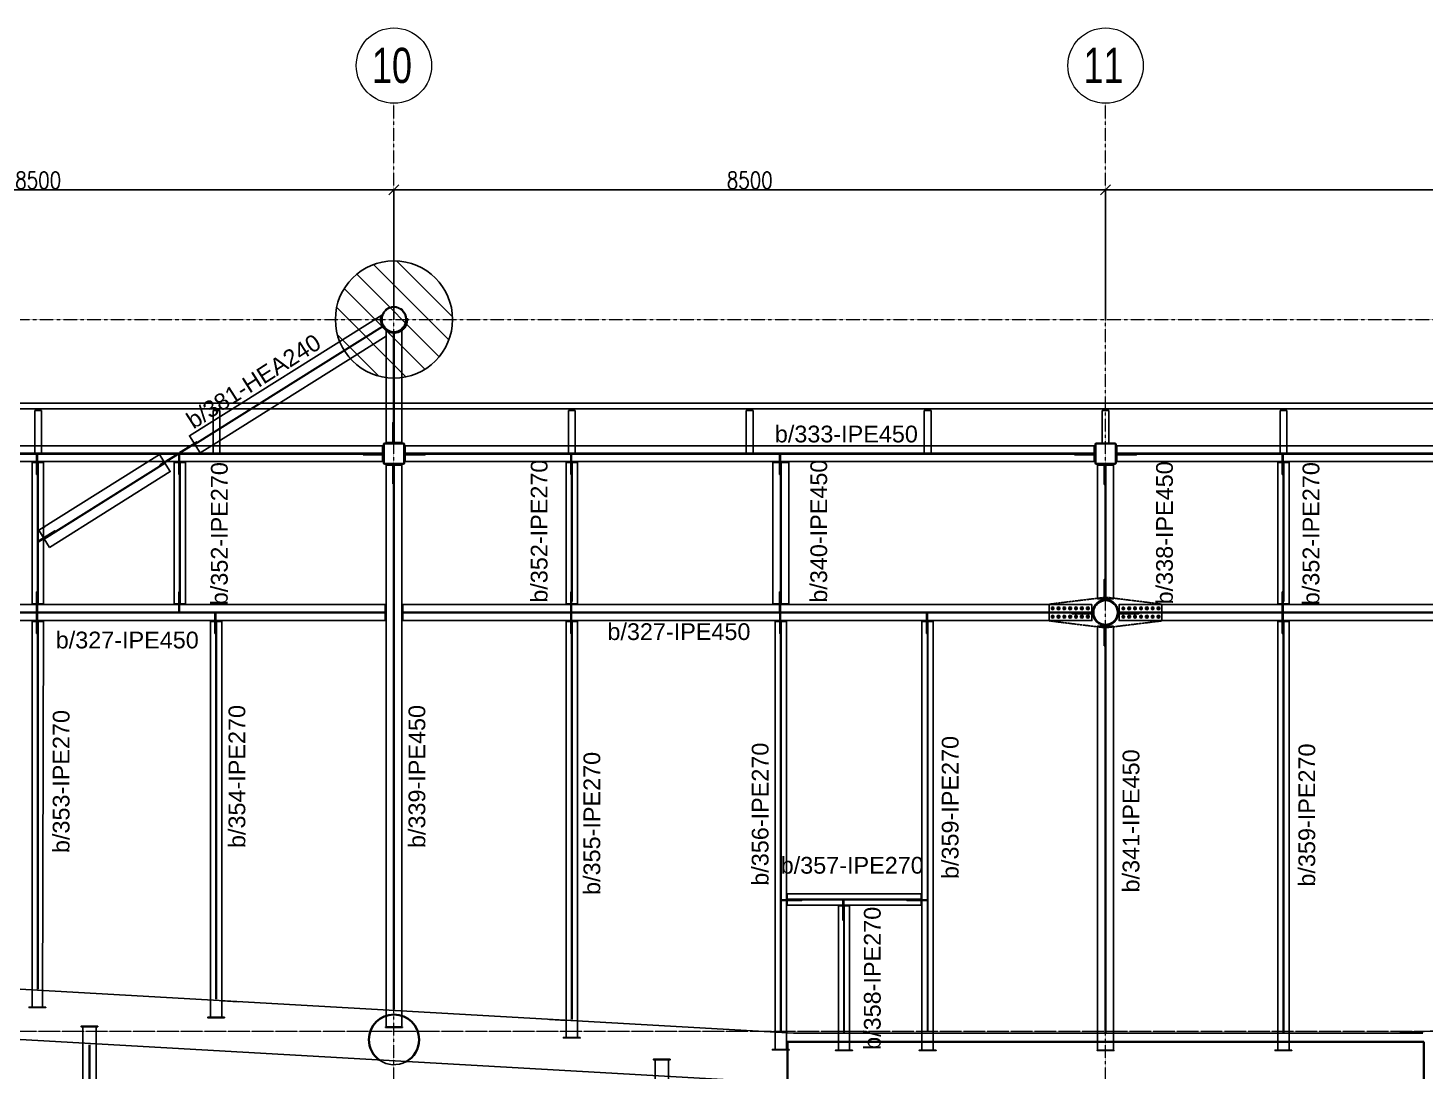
# Model space of a CAD drawing. Header units: millimetres. Extents: x -1715 to 93033, y -21962 to 25119.
# Drawn here: x 33464 to 50153, y 12663 to 25119 of the extents above; entities that cross this region are included whole.
import ezdxf
from ezdxf.enums import TextEntityAlignment as Align

# ---------------------------------------------------------------- set-up
doc = ezdxf.new("R2010")
doc.units = ezdxf.units.MM
doc.header["$LTSCALE"] = 0.4
doc.linetypes.add('DXK_LINE_DOT2', pattern=[3.9198, 1.9599, -1.9599])
doc.linetypes.add('Grid Line', pattern=[3.33375, 1.905, -0.47625, 0.47625, -0.47625])
for name, color, linetype, lineweight in [('0-1', 250, 'Continuous', 5), ('E_COLUMNAS', 1, 'Continuous', 18), ('E_COLUMNAS-1', 1, 'Continuous', 25), ('E_COLUMNAS-3', 1, 'Continuous', 35), ('E_EJES', 8, 'Continuous', 9), ('E_EJES-1', 8, 'Grid Line', 9), ('E_MUROS', 2, 'Continuous', 18), ('E_MUROS-1', 2, 'Continuous', 35), ('E_TEXTO', 3, 'Continuous', 9), ('E_VIGAS-1', 31, 'Continuous', 25), ('E_VIGAS-2', 252, 'Continuous', 25), ('S-COLS-HDLN-1', 52, 'Continuous', 35)]:
    doc.layers.add(name, color=color, linetype=linetype, lineweight=lineweight)
for name, color, linetype in [('A_ALMA', 255, 'Continuous'), ('COTAS', 8, 'Continuous'), ('P-PLATINA', 6, 'Continuous')]:
    doc.layers.add(name, color=color, linetype=linetype)
doc.styles.add('CNI_COTAS', font='romans.shx', dxfattribs={"width": 0.8})
doc.styles.add('Swis721 LtCn BT_1', font='swisscl.ttf', dxfattribs={"height": 0.42})
doc.styles.add('VERDANA', font='arial.ttf')
doc.dimstyles.new('1.5', dxfattribs={"dimscale": 0, "dimtxt": 200, "dimasz": 120, "dimexe": 4, "dimexo": 4, "dimgap": 15, "dimtad": 1, "dimdec": 0, "dimzin": 4, "dimdsep": 46, "dimtxsty": 'CNI_COTAS', "dimblk": 'OBLIQUE', "dimcen": -0.09, "dimclrd": 256, "dimclrt": 3, "dimadec": 0, "dimazin": 0, "dimtfac": 1, "dimtdec": 0, "dimtmove": 2, "dimatfit": 0, "dimldrblk": 'OBLIQUE', "dimfxl": 0.05, "dimtolj": 1, "dimtzin": 0, "dimarcsym": 0})

# ---------------------------------------------------------------- blocks, each defined once
blk = doc.blocks.new('EST_SFM_VIGA-METALICA-SECCION-C - EST_SFM_VIGA-METALICA-UPN160-1505289-_14_00m_N_E_-NIVEL-4 DOC')
at = {"layer": 'E_VIGAS-1'}
for p, q in [((44.822, 0.018), (-44.831, 0.018)), ((-44.831, -0.047), (44.822, -0.047))]:
    blk.add_line(p, q, dxfattribs=at)
blk = doc.blocks.new('DCTIB_CNI_EST_MOD-1A-FAC_0001_rvt-1-_14_00m_N_E_-NIVEL-4 DOC')
at = {"layer": 'E_VIGAS-1'}
for p, q in [((-52.953, 165.076), (-52.953, 165.077)), ((-52.953, 165.077), (-52.925, 165.077)), ((-52.953, 165.076), (-52.871, 165.076)), ((-52.871, 165.076), (-52.953, 165.076)), ((-52.953, 165.076), (-52.953, 164.564)), ((-52.915, 165.082), (-52.915, 165.096)), ((-52.915, 165.077), (-52.915, 165.082)), ((-52.91, 165.096), (-52.91, 165.082)), ((-52.91, 165.082), (-52.91, 165.077)), ((-52.899, 165.077), (-52.871, 165.077)), ((-52.871, 165.077), (-52.871, 165.076)), ((-52.871, 165.076), (-52.871, 164.564)), ((-50.823, 165.076), (-50.823, 165.077)), ((-50.823, 165.077), (-50.795, 165.077)), ((-50.823, 165.076), (-50.741, 165.076)), ((-50.741, 165.076), (-50.823, 165.076)), ((-50.823, 165.076), (-50.823, 164.564)), ((-50.785, 165.082), (-50.785, 165.096)), ((-50.785, 165.077), (-50.785, 165.082)), ((-50.78, 165.096), (-50.78, 165.082)), ((-50.78, 165.082), (-50.78, 165.077)), ((-50.769, 165.077), (-50.741, 165.077)), ((-50.741, 165.077), (-50.741, 165.076)), ((-50.741, 165.076), (-50.741, 164.564)), ((-46.578, 165.076), (-46.578, 165.077)), ((-46.578, 165.077), (-46.55, 165.077)), ((-46.578, 165.076), (-46.496, 165.076)), ((-46.496, 165.076), (-46.578, 165.076)), ((-46.578, 165.076), (-46.578, 164.564)), ((-46.539, 165.082), (-46.539, 165.096)), ((-46.539, 165.077), (-46.539, 165.082)), ((-46.534, 165.096), (-46.534, 165.082)), ((-46.534, 165.082), (-46.534, 165.077)), ((-46.524, 165.077), (-46.496, 165.077)), ((-46.496, 165.077), (-46.496, 165.076)), ((-46.496, 165.076), (-46.496, 164.564)), ((-44.453, 165.076), (-44.453, 165.077)), ((-44.453, 165.077), (-44.425, 165.077)), ((-44.453, 165.076), (-44.371, 165.076)), ((-44.371, 165.076), (-44.453, 165.076)), ((-44.453, 165.076), (-44.453, 164.564)), ((-44.414, 165.082), (-44.414, 165.096)), ((-44.414, 165.077), (-44.414, 165.082)), ((-44.409, 165.096), (-44.409, 165.082)), ((-44.409, 165.082), (-44.409, 165.077)), ((-44.399, 165.077), (-44.371, 165.077)), ((-44.371, 165.077), (-44.371, 165.076)), ((-44.371, 165.076), (-44.371, 164.564)), ((-42.328, 165.076), (-42.328, 165.077)), ((-42.328, 165.077), (-42.3, 165.077)), ((-42.328, 165.076), (-42.246, 165.076)), ((-42.246, 165.076), (-42.328, 165.076)), ((-42.328, 165.076), (-42.328, 164.564)), ((-42.289, 165.082), (-42.289, 165.096)), ((-42.289, 165.077), (-42.289, 165.082)), ((-42.284, 165.096), (-42.284, 165.082)), ((-42.284, 165.082), (-42.284, 165.077)), ((-42.274, 165.077), (-42.246, 165.077)), ((-42.246, 165.077), (-42.246, 165.076)), ((-42.246, 165.076), (-42.246, 164.564)), ((-40.203, 165.076), (-40.203, 165.077)), ((-40.203, 165.077), (-40.175, 165.077)), ((-40.203, 165.076), (-40.121, 165.076)), ((-40.121, 165.076), (-40.203, 165.076)), ((-40.203, 165.076), (-40.203, 164.685)), ((-40.165, 165.082), (-40.165, 165.096)), ((-40.165, 165.077), (-40.165, 165.082)), ((-40.16, 165.096), (-40.16, 165.082)), ((-40.16, 165.082), (-40.16, 165.077)), ((-40.149, 165.077), (-40.121, 165.077)), ((-40.121, 165.077), (-40.121, 165.076)), ((-40.121, 165.076), (-40.121, 164.685)), ((-38.078, 165.076), (-38.078, 165.077)), ((-38.078, 165.077), (-38.05, 165.077)), ((-38.078, 165.076), (-37.996, 165.076)), ((-37.996, 165.076), (-38.078, 165.076)), ((-38.078, 165.076), (-38.078, 164.565)), ((-38.039, 165.088), (-38.034, 165.088)), ((-38.039, 165.082), (-38.039, 165.088)), ((-38.039, 165.077), (-38.039, 165.082)), ((-38.034, 165.088), (-38.034, 165.082)), ((-38.034, 165.082), (-38.034, 165.077)), ((-38.024, 165.077), (-37.996, 165.077)), ((-37.996, 165.077), (-37.996, 165.076)), ((-37.996, 165.076), (-37.996, 164.565)), ((-52.871, 164.564), (-52.953, 164.564)), ((-50.741, 164.564), (-50.823, 164.564)), ((-46.496, 164.564), (-46.578, 164.564)), ((-44.371, 164.564), (-44.453, 164.564)), ((-42.246, 164.564), (-42.328, 164.564)), ((-40.121, 164.685), (-40.203, 164.685)), ((-37.996, 164.565), (-38.078, 164.565))]:
    blk.add_line(p, q, dxfattribs=at)
for points, knots in [([(-52.925, 165.077), (-52.924, 165.077), (-52.923, 165.077), (-52.92, 165.077), (-52.918, 165.078), (-52.916, 165.078), (-52.915, 165.08), (-52.915, 165.081), (-52.915, 165.082)], [0, 0, 0, 0, 0.142857, 0.285714, 0.428571, 0.571429, 0.785714, 1, 1, 1, 1]), ([(-52.915, 165.082), (-52.915, 165.081), (-52.915, 165.08), (-52.917, 165.078), (-52.918, 165.078), (-52.92, 165.077), (-52.921, 165.077), (-52.922, 165.077), (-52.924, 165.077), (-52.925, 165.077)], [0, 0, 0, 0, 0.285714, 0.428571, 0.571429, 0.678571, 0.732143, 0.785714, 1, 1, 1, 1]), ([(-52.899, 165.077), (-52.9, 165.077), (-52.901, 165.077), (-52.904, 165.077), (-52.906, 165.078), (-52.908, 165.078), (-52.909, 165.08), (-52.91, 165.081), (-52.91, 165.082)], [0, 0, 0, 0, 0.142857, 0.285714, 0.428571, 0.571429, 0.785714, 1, 1, 1, 1]), ([(-52.91, 165.082), (-52.91, 165.081), (-52.909, 165.08), (-52.908, 165.078), (-52.906, 165.078), (-52.905, 165.077), (-52.904, 165.077), (-52.902, 165.077), (-52.9, 165.077), (-52.899, 165.077)], [0, 0, 0, 0, 0.285714, 0.428571, 0.571429, 0.678571, 0.732143, 0.785714, 1, 1, 1, 1]), ([(-50.795, 165.077), (-50.794, 165.077), (-50.793, 165.077), (-50.79, 165.077), (-50.788, 165.078), (-50.786, 165.078), (-50.785, 165.08), (-50.785, 165.081), (-50.785, 165.082)], [0, 0, 0, 0, 0.142857, 0.285714, 0.428571, 0.571429, 0.785714, 1, 1, 1, 1]), ([(-50.785, 165.082), (-50.785, 165.081), (-50.785, 165.08), (-50.787, 165.078), (-50.788, 165.078), (-50.79, 165.077), (-50.791, 165.077), (-50.792, 165.077), (-50.794, 165.077), (-50.795, 165.077)], [0, 0, 0, 0, 0.285714, 0.428571, 0.571429, 0.678571, 0.732143, 0.785714, 1, 1, 1, 1]), ([(-50.769, 165.077), (-50.77, 165.077), (-50.771, 165.077), (-50.774, 165.077), (-50.776, 165.078), (-50.778, 165.078), (-50.779, 165.08), (-50.78, 165.081), (-50.78, 165.082)], [0, 0, 0, 0, 0.142857, 0.285714, 0.428571, 0.571429, 0.785714, 1, 1, 1, 1]), ([(-50.78, 165.082), (-50.78, 165.081), (-50.779, 165.08), (-50.778, 165.078), (-50.776, 165.078), (-50.775, 165.077), (-50.774, 165.077), (-50.772, 165.077), (-50.77, 165.077), (-50.769, 165.077)], [0, 0, 0, 0, 0.285714, 0.428571, 0.571429, 0.678571, 0.732143, 0.785714, 1, 1, 1, 1]), ([(-46.55, 165.077), (-46.549, 165.077), (-46.548, 165.077), (-46.545, 165.077), (-46.543, 165.078), (-46.541, 165.078), (-46.54, 165.08), (-46.539, 165.081), (-46.539, 165.082)], [0, 0, 0, 0, 0.142857, 0.285714, 0.428571, 0.571429, 0.785714, 1, 1, 1, 1]), ([(-46.539, 165.082), (-46.539, 165.081), (-46.54, 165.08), (-46.541, 165.078), (-46.543, 165.078), (-46.544, 165.077), (-46.545, 165.077), (-46.547, 165.077), (-46.549, 165.077), (-46.55, 165.077)], [0, 0, 0, 0, 0.285714, 0.428571, 0.571429, 0.678571, 0.732143, 0.785714, 1, 1, 1, 1]), ([(-46.524, 165.077), (-46.525, 165.077), (-46.526, 165.077), (-46.529, 165.077), (-46.531, 165.078), (-46.533, 165.078), (-46.534, 165.08), (-46.534, 165.081), (-46.534, 165.082)], [0, 0, 0, 0, 0.142857, 0.285714, 0.428571, 0.571429, 0.785714, 1, 1, 1, 1]), ([(-46.534, 165.082), (-46.534, 165.081), (-46.534, 165.08), (-46.532, 165.078), (-46.531, 165.078), (-46.529, 165.077), (-46.528, 165.077), (-46.527, 165.077), (-46.525, 165.077), (-46.524, 165.077)], [0, 0, 0, 0, 0.285714, 0.428571, 0.571429, 0.678571, 0.732143, 0.785714, 1, 1, 1, 1]), ([(-44.425, 165.077), (-44.424, 165.077), (-44.423, 165.077), (-44.42, 165.077), (-44.418, 165.078), (-44.416, 165.078), (-44.415, 165.08), (-44.414, 165.081), (-44.414, 165.082)], [0, 0, 0, 0, 0.142857, 0.285714, 0.428571, 0.571429, 0.785714, 1, 1, 1, 1]), ([(-44.414, 165.082), (-44.414, 165.081), (-44.415, 165.08), (-44.416, 165.078), (-44.418, 165.078), (-44.419, 165.077), (-44.42, 165.077), (-44.422, 165.077), (-44.424, 165.077), (-44.425, 165.077)], [0, 0, 0, 0, 0.285714, 0.428571, 0.571429, 0.678571, 0.732143, 0.785714, 1, 1, 1, 1]), ([(-44.399, 165.077), (-44.4, 165.077), (-44.401, 165.077), (-44.404, 165.077), (-44.406, 165.078), (-44.408, 165.078), (-44.409, 165.08), (-44.409, 165.081), (-44.409, 165.082)], [0, 0, 0, 0, 0.142857, 0.285714, 0.428571, 0.571429, 0.785714, 1, 1, 1, 1]), ([(-44.409, 165.082), (-44.409, 165.081), (-44.409, 165.08), (-44.407, 165.078), (-44.406, 165.078), (-44.404, 165.077), (-44.403, 165.077), (-44.402, 165.077), (-44.4, 165.077), (-44.399, 165.077)], [0, 0, 0, 0, 0.285714, 0.428571, 0.571429, 0.678571, 0.732143, 0.785714, 1, 1, 1, 1]), ([(-42.3, 165.077), (-42.299, 165.077), (-42.298, 165.077), (-42.295, 165.077), (-42.293, 165.078), (-42.291, 165.078), (-42.29, 165.08), (-42.289, 165.081), (-42.289, 165.082)], [0, 0, 0, 0, 0.142857, 0.285714, 0.428571, 0.571429, 0.785714, 1, 1, 1, 1]), ([(-42.289, 165.082), (-42.289, 165.081), (-42.29, 165.08), (-42.291, 165.078), (-42.293, 165.078), (-42.294, 165.077), (-42.295, 165.077), (-42.297, 165.077), (-42.299, 165.077), (-42.3, 165.077)], [0, 0, 0, 0, 0.285714, 0.428571, 0.571429, 0.678571, 0.732143, 0.785714, 1, 1, 1, 1]), ([(-42.274, 165.077), (-42.275, 165.077), (-42.276, 165.077), (-42.279, 165.077), (-42.281, 165.078), (-42.283, 165.078), (-42.284, 165.08), (-42.284, 165.081), (-42.284, 165.082)], [0, 0, 0, 0, 0.142857, 0.285714, 0.428571, 0.571429, 0.785714, 1, 1, 1, 1]), ([(-42.284, 165.082), (-42.284, 165.081), (-42.284, 165.08), (-42.282, 165.078), (-42.281, 165.078), (-42.279, 165.077), (-42.278, 165.077), (-42.277, 165.077), (-42.275, 165.077), (-42.274, 165.077)], [0, 0, 0, 0, 0.285714, 0.428571, 0.571429, 0.678571, 0.732143, 0.785714, 1, 1, 1, 1]), ([(-40.175, 165.077), (-40.174, 165.077), (-40.173, 165.077), (-40.17, 165.077), (-40.168, 165.078), (-40.166, 165.078), (-40.165, 165.08), (-40.165, 165.081), (-40.165, 165.082)], [0, 0, 0, 0, 0.142857, 0.285714, 0.428571, 0.571429, 0.785714, 1, 1, 1, 1]), ([(-40.165, 165.082), (-40.165, 165.081), (-40.165, 165.08), (-40.167, 165.078), (-40.168, 165.078), (-40.17, 165.077), (-40.171, 165.077), (-40.172, 165.077), (-40.174, 165.077), (-40.175, 165.077)], [0, 0, 0, 0, 0.285714, 0.428571, 0.571429, 0.678571, 0.732143, 0.785714, 1, 1, 1, 1]), ([(-40.149, 165.077), (-40.15, 165.077), (-40.151, 165.077), (-40.154, 165.077), (-40.156, 165.078), (-40.158, 165.078), (-40.159, 165.08), (-40.16, 165.081), (-40.16, 165.082)], [0, 0, 0, 0, 0.142857, 0.285714, 0.428571, 0.571429, 0.785714, 1, 1, 1, 1]), ([(-40.16, 165.082), (-40.16, 165.081), (-40.159, 165.08), (-40.158, 165.078), (-40.156, 165.078), (-40.155, 165.077), (-40.154, 165.077), (-40.152, 165.077), (-40.15, 165.077), (-40.149, 165.077)], [0, 0, 0, 0, 0.285714, 0.428571, 0.571429, 0.678571, 0.732143, 0.785714, 1, 1, 1, 1]), ([(-38.05, 165.077), (-38.049, 165.077), (-38.048, 165.077), (-38.045, 165.077), (-38.043, 165.078), (-38.041, 165.078), (-38.04, 165.08), (-38.039, 165.081), (-38.039, 165.082)], [0, 0, 0, 0, 0.142857, 0.285714, 0.428571, 0.571429, 0.785714, 1, 1, 1, 1]), ([(-38.039, 165.082), (-38.039, 165.081), (-38.04, 165.08), (-38.041, 165.078), (-38.043, 165.078), (-38.044, 165.077), (-38.045, 165.077), (-38.047, 165.077), (-38.049, 165.077), (-38.05, 165.077)], [0, 0, 0, 0, 0.285714, 0.428571, 0.571429, 0.678571, 0.732143, 0.785714, 1, 1, 1, 1]), ([(-38.024, 165.077), (-38.025, 165.077), (-38.026, 165.077), (-38.029, 165.077), (-38.031, 165.078), (-38.033, 165.078), (-38.034, 165.08), (-38.034, 165.081), (-38.034, 165.082)], [0, 0, 0, 0, 0.142857, 0.285714, 0.428571, 0.571429, 0.785714, 1, 1, 1, 1]), ([(-38.034, 165.082), (-38.034, 165.081), (-38.034, 165.08), (-38.032, 165.078), (-38.031, 165.078), (-38.029, 165.077), (-38.028, 165.077), (-38.027, 165.077), (-38.025, 165.077), (-38.024, 165.077)], [0, 0, 0, 0, 0.285714, 0.428571, 0.571429, 0.678571, 0.732143, 0.785714, 1, 1, 1, 1])]:
    blk.add_open_spline(points, degree=3, knots=knots, dxfattribs=at)
blk.add_blockref('EST_SFM_VIGA-METALICA-SECCION-C - EST_SFM_VIGA-METALICA-UPN160-1505289-_14_00m_N_E_-NIVEL-4 DOC', (-41.042, 165.143), dxfattribs=at)
blk = doc.blocks.new('EST_SCM_COLUMNA-METALICA-SECCION-CIRCULAR - EST_SCM_COLUMNA-TUBULAR-CIRCULAR_PTEØ_12__e_10_3mm-V8-_14_00m_N_E_-NIVEL-4 DOC')
at = {"layer": 'E_COLUMNAS-1'}
for radius, start, end in [(0.152, 38.4772, 180), (0.152, 180, 0), (0.142, 41.8751, 180), (0.142, 180, 0), (0.142, 0, 41.42), (0.152, 33.3524, 37.9254), (0.152, 0, 32.7273)]:
    blk.add_arc((0, 0), radius, start, end, dxfattribs=at)
at = {"layer": 'S-COLS-HDLN-1'}
for radius, start, end in [(0.142, 41.44, 41.855), (0.152, 37.9441, 38.4585), (0.152, 32.7273, 33.3337)]:
    blk.add_arc((0, 0), radius, start, end, dxfattribs=at)
blk = doc.blocks.new('Grid - CNI_NOMBRE EJES-372759-_14_00m_N_E_-NIVEL-4 DOC')
at = {"layer": 'E_EJES'}
blk.add_circle((0, 0), 0.003, dxfattribs=at)
blk = doc.blocks.new('EST_SCM_COLUMNA-METALICA-SECCION-CUADRADA - EST_SCM_COLUMNA-TUBULAR-CUADRADA_PTEØ_250x250e_8mm-3539288-_14_00m_N_E_-NIVEL-4 DOC')
at = {"layer": 'E_COLUMNAS-1'}
for p, q in [((-0.125, -0.109), (-0.125, 0.109)), ((-0.117, 0.109), (-0.117, -0.109)), ((-0.109, 0.125), (0.109, 0.125)), ((0.109, 0.117), (-0.109, 0.117)), ((0.117, -0.109), (0.117, 0.109)), ((0.125, 0.109), (0.125, -0.109)), ((-0.109, -0.117), (0.109, -0.117)), ((0.109, -0.125), (-0.109, -0.125))]:
    blk.add_line(p, q, dxfattribs=at)
for centre, radius, start, end in [((-0.109, 0.109), 0.016, 90, 180), ((-0.109, 0.109), 0.008, 90, 180), ((0.109, 0.109), 0.016, 360, 90), ((0.109, 0.109), 0.008, 360, 90), ((-0.109, -0.109), 0.016, 180, 270), ((-0.109, -0.109), 0.008, 180, 270), ((0.109, -0.109), 0.016, 270, 360), ((0.109, -0.109), 0.008, 270, 360)]:
    blk.add_arc(centre, radius, start, end, dxfattribs=at)
blk = doc.blocks.new('Part-72226993-2544 - 1511')
at = {"color": 253, "linetype": 'DXK_LINE_DOT2'}
for p, q in [((63051, 28280), (63728, 28363)), ((63051, 28080), (63051, 28280)), ((63728, 28363), (64396, 28280)), ((64396, 28280), (64396, 28080)), ((63723, 27998), (63051, 28080)), ((64396, 28080), (63723, 27998))]:
    blk.add_line(p, q, dxfattribs=at)
for start, end in [(78.75, 258.75), (258.75, 78.75)]:
    blk.add_arc((63723, 28180), 155, start, end, dxfattribs=at)
blk = doc.blocks.new('Bolt-72226993-2547 - 1511')
at = {"color": 253, "linetype": 'Continuous'}
for p, q in [((63921, 28238), (63936, 28247)), ((63921, 28221), (63921, 28238)), ((63936, 28212), (63921, 28221)), ((63936, 28247), (63951, 28238)), ((63951, 28221), (63936, 28212)), ((63951, 28238), (63951, 28221)), ((63991, 28238), (64006, 28247)), ((63991, 28221), (63991, 28238)), ((64006, 28213), (63991, 28221)), ((64006, 28247), (64021, 28239)), ((64021, 28221), (64006, 28213)), ((64021, 28239), (64021, 28221)), ((64061, 28239), (64076, 28247)), ((64061, 28221), (64061, 28239)), ((64076, 28213), (64061, 28221)), ((64076, 28247), (64091, 28239)), ((64091, 28221), (64076, 28213)), ((64091, 28239), (64091, 28221)), ((64131, 28239), (64146, 28247)), ((64131, 28221), (64131, 28239)), ((64146, 28213), (64131, 28221)), ((64146, 28247), (64161, 28239)), ((64161, 28221), (64146, 28213)), ((64161, 28239), (64161, 28221)), ((64201, 28239), (64216, 28247)), ((64201, 28221), (64201, 28239)), ((64216, 28213), (64201, 28221)), ((64216, 28247), (64231, 28239)), ((64231, 28221), (64216, 28213)), ((64231, 28239), (64231, 28221)), ((64271, 28239), (64286, 28247)), ((64271, 28221), (64271, 28239)), ((64286, 28213), (64271, 28221)), ((64286, 28247), (64301, 28239)), ((64301, 28221), (64286, 28213)), ((64301, 28239), (64301, 28221)), ((64341, 28239), (64356, 28247)), ((64341, 28221), (64341, 28239)), ((64356, 28213), (64341, 28221)), ((64356, 28247), (64371, 28239)), ((64371, 28221), (64356, 28213)), ((64371, 28239), (64371, 28221)), ((63921, 28138), (63936, 28147)), ((63921, 28121), (63921, 28138)), ((63936, 28112), (63921, 28121)), ((63936, 28147), (63951, 28138)), ((63951, 28121), (63936, 28112)), ((63951, 28138), (63951, 28121)), ((63991, 28138), (64006, 28147)), ((63991, 28121), (63991, 28138)), ((64006, 28113), (63991, 28121)), ((64006, 28147), (64021, 28139)), ((64021, 28121), (64006, 28113)), ((64021, 28139), (64021, 28121)), ((64061, 28139), (64076, 28147)), ((64061, 28121), (64061, 28139)), ((64076, 28113), (64061, 28121)), ((64076, 28147), (64091, 28139)), ((64091, 28121), (64076, 28113)), ((64091, 28139), (64091, 28121)), ((64131, 28139), (64146, 28147)), ((64131, 28121), (64131, 28139)), ((64146, 28113), (64131, 28121)), ((64146, 28147), (64161, 28139)), ((64161, 28121), (64146, 28113)), ((64161, 28139), (64161, 28121)), ((64201, 28139), (64216, 28147)), ((64201, 28121), (64201, 28139)), ((64216, 28113), (64201, 28121)), ((64216, 28147), (64231, 28139)), ((64231, 28121), (64216, 28113)), ((64231, 28139), (64231, 28121)), ((64271, 28139), (64286, 28147)), ((64271, 28121), (64271, 28139)), ((64286, 28113), (64271, 28121)), ((64286, 28147), (64301, 28139)), ((64301, 28121), (64286, 28113)), ((64301, 28139), (64301, 28121)), ((64341, 28139), (64356, 28147)), ((64341, 28121), (64341, 28139)), ((64356, 28113), (64341, 28121)), ((64356, 28147), (64371, 28139)), ((64371, 28121), (64356, 28113)), ((64371, 28139), (64371, 28121))]:
    blk.add_line(p, q, dxfattribs=at)
for centre, radius, start, end in [((63936, 28230), 11.5, 18.0268, 198.0268), ((63936, 28230), 11.5, 198.0268, 18.0268), ((63936, 28230), 10, 90.0268, 270.0268), ((63936, 28230), 10, 270.0268, 90.0268), ((64006, 28230), 11.5, 18.0268, 198.0268), ((64006, 28230), 11.5, 198.0268, 18.0268), ((64006, 28230), 10, 90.0268, 270.0268), ((64006, 28230), 10, 270.0268, 90.0268), ((64076, 28230), 11.5, 18.0268, 198.0268), ((64076, 28230), 11.5, 198.0268, 18.0268), ((64076, 28230), 10, 90.0268, 270.0268), ((64076, 28230), 10, 270.0268, 90.0268), ((64146, 28230), 11.5, 18.0268, 198.0268), ((64146, 28230), 11.5, 198.0268, 18.0268), ((64146, 28230), 10, 90.0268, 270.0268), ((64146, 28230), 10, 270.0268, 90.0268), ((64216, 28230), 11.5, 18.0268, 198.0268), ((64216, 28230), 11.5, 198.0268, 18.0268), ((64216, 28230), 10, 90.0268, 270.0268), ((64216, 28230), 10, 270.0268, 90.0268), ((64286, 28230), 11.5, 18.0268, 198.0268), ((64286, 28230), 11.5, 198.0268, 18.0268), ((64286, 28230), 10, 90.0268, 270.0268), ((64286, 28230), 10, 270.0268, 90.0268), ((64356, 28230), 11.5, 18.0268, 198.0268), ((64356, 28230), 11.5, 198.0268, 18.0268), ((64356, 28230), 10, 90.0268, 270.0268), ((64356, 28230), 10, 270.0268, 90.0268), ((63936, 28130), 11.5, 18.0268, 198.0268), ((63936, 28130), 11.5, 198.0268, 18.0268), ((63936, 28130), 10, 90.0268, 270.0268), ((63936, 28130), 10, 270.0268, 90.0268), ((64006, 28130), 11.5, 18.0268, 198.0268), ((64006, 28130), 11.5, 198.0268, 18.0268), ((64006, 28130), 10, 90.0268, 270.0268), ((64006, 28130), 10, 270.0268, 90.0268), ((64076, 28130), 11.5, 18.0268, 198.0268), ((64076, 28130), 11.5, 198.0268, 18.0268), ((64076, 28130), 10, 90.0268, 270.0268), ((64076, 28130), 10, 270.0268, 90.0268), ((64146, 28130), 11.5, 18.0268, 198.0268), ((64146, 28130), 11.5, 198.0268, 18.0268), ((64146, 28130), 10, 90.0268, 270.0268), ((64146, 28130), 10, 270.0268, 90.0268), ((64216, 28130), 11.5, 18.0268, 198.0268), ((64216, 28130), 11.5, 198.0268, 18.0268), ((64216, 28130), 10, 90.0268, 270.0268), ((64216, 28130), 10, 270.0268, 90.0268), ((64286, 28130), 11.5, 18.0268, 198.0268), ((64286, 28130), 11.5, 198.0268, 18.0268), ((64286, 28130), 10, 90.0268, 270.0268), ((64286, 28130), 10, 270.0268, 90.0268), ((64356, 28130), 11.5, 18.0268, 198.0268), ((64356, 28130), 11.5, 198.0268, 18.0268), ((64356, 28130), 10, 90.0268, 270.0268), ((64356, 28130), 10, 270.0268, 90.0268)]:
    blk.add_arc(centre, radius, start, end, dxfattribs=at)
blk = doc.blocks.new('Bolt-72226993-2548 - 1511')
at = {"color": 253, "linetype": 'Continuous'}
for p, q in [((63076, 28239), (63091, 28247)), ((63076, 28221), (63076, 28239)), ((63091, 28213), (63076, 28221)), ((63091, 28247), (63106, 28239)), ((63106, 28221), (63091, 28213)), ((63106, 28239), (63106, 28221)), ((63146, 28239), (63161, 28247)), ((63146, 28221), (63146, 28239)), ((63161, 28213), (63146, 28221)), ((63161, 28247), (63176, 28239)), ((63176, 28221), (63161, 28213)), ((63176, 28239), (63176, 28221)), ((63216, 28239), (63231, 28247)), ((63216, 28221), (63216, 28239)), ((63231, 28213), (63216, 28221)), ((63231, 28247), (63246, 28239)), ((63246, 28221), (63231, 28213)), ((63246, 28239), (63246, 28221)), ((63286, 28239), (63301, 28247)), ((63286, 28221), (63286, 28239)), ((63301, 28213), (63286, 28221)), ((63301, 28247), (63316, 28239)), ((63316, 28222), (63301, 28213)), ((63316, 28239), (63316, 28222)), ((63356, 28239), (63371, 28248)), ((63356, 28222), (63356, 28239)), ((63371, 28213), (63356, 28222)), ((63371, 28248), (63386, 28239)), ((63386, 28222), (63371, 28213)), ((63386, 28239), (63386, 28222)), ((63426, 28239), (63441, 28248)), ((63426, 28222), (63426, 28239)), ((63441, 28213), (63426, 28222)), ((63441, 28248), (63456, 28239)), ((63456, 28222), (63441, 28213)), ((63456, 28239), (63456, 28222)), ((63496, 28239), (63511, 28248)), ((63496, 28222), (63496, 28239)), ((63511, 28213), (63496, 28222)), ((63511, 28248), (63526, 28239)), ((63526, 28222), (63511, 28213)), ((63526, 28239), (63526, 28222)), ((63076, 28139), (63091, 28147)), ((63076, 28121), (63076, 28139)), ((63091, 28113), (63076, 28121)), ((63091, 28147), (63106, 28139)), ((63106, 28121), (63091, 28113)), ((63106, 28139), (63106, 28121)), ((63146, 28139), (63161, 28147)), ((63146, 28121), (63146, 28139)), ((63161, 28113), (63146, 28121)), ((63161, 28147), (63176, 28139)), ((63176, 28121), (63161, 28113)), ((63176, 28139), (63176, 28121)), ((63216, 28139), (63231, 28147)), ((63216, 28121), (63216, 28139)), ((63231, 28113), (63216, 28121)), ((63231, 28147), (63246, 28139)), ((63246, 28121), (63231, 28113)), ((63246, 28139), (63246, 28121)), ((63286, 28139), (63301, 28147)), ((63286, 28121), (63286, 28139)), ((63301, 28113), (63286, 28121)), ((63301, 28147), (63316, 28139)), ((63316, 28122), (63301, 28113)), ((63316, 28139), (63316, 28122)), ((63356, 28139), (63371, 28148)), ((63356, 28122), (63356, 28139)), ((63371, 28113), (63356, 28122)), ((63371, 28148), (63386, 28139)), ((63386, 28122), (63371, 28113)), ((63386, 28139), (63386, 28122)), ((63426, 28139), (63441, 28148)), ((63426, 28122), (63426, 28139)), ((63441, 28113), (63426, 28122)), ((63441, 28148), (63456, 28139)), ((63456, 28122), (63441, 28113)), ((63456, 28139), (63456, 28122)), ((63496, 28139), (63511, 28148)), ((63496, 28122), (63496, 28139)), ((63511, 28113), (63496, 28122)), ((63511, 28148), (63526, 28139)), ((63526, 28122), (63511, 28113)), ((63526, 28139), (63526, 28122))]:
    blk.add_line(p, q, dxfattribs=at)
for centre, radius, start, end in [((63091, 28230), 11.5, 18.0268, 198.0268), ((63091, 28230), 11.5, 198.0268, 18.0268), ((63091, 28230), 10, 90.0268, 270.0268), ((63091, 28230), 10, 270.0268, 90.0268), ((63161, 28230), 11.5, 18.0268, 198.0268), ((63161, 28230), 11.5, 198.0268, 18.0268), ((63161, 28230), 10, 90.0268, 270.0268), ((63161, 28230), 10, 270.0268, 90.0268), ((63231, 28230), 11.5, 18.0268, 198.0268), ((63231, 28230), 11.5, 198.0268, 18.0268), ((63231, 28230), 10, 90.0268, 270.0268), ((63231, 28230), 10, 270.0268, 90.0268), ((63301, 28230), 11.5, 18.0268, 198.0268), ((63301, 28230), 11.5, 198.0268, 18.0268), ((63301, 28230), 10, 90.0268, 270.0268), ((63301, 28230), 10, 270.0268, 90.0268), ((63371, 28230), 11.5, 18.0268, 198.0268), ((63371, 28230), 11.5, 198.0268, 18.0268), ((63371, 28230), 10, 90.0268, 270.0268), ((63371, 28230), 10, 270.0268, 90.0268), ((63441, 28230), 11.5, 18.0268, 198.0268), ((63441, 28230), 11.5, 198.0268, 18.0268), ((63441, 28230), 10, 90.0268, 270.0268), ((63441, 28230), 10, 270.0268, 90.0268), ((63511, 28230), 11.5, 18.0268, 198.0268), ((63511, 28230), 11.5, 198.0268, 18.0268), ((63511, 28230), 10, 90.0268, 270.0268), ((63511, 28230), 10, 270.0268, 90.0268), ((63091, 28130), 11.5, 18.0268, 198.0268), ((63091, 28130), 11.5, 198.0268, 18.0268), ((63091, 28130), 10, 90.0268, 270.0268), ((63091, 28130), 10, 270.0268, 90.0268), ((63161, 28130), 11.5, 18.0268, 198.0268), ((63161, 28130), 11.5, 198.0268, 18.0268), ((63161, 28130), 10, 90.0268, 270.0268), ((63161, 28130), 10, 270.0268, 90.0268), ((63231, 28130), 11.5, 18.0268, 198.0268), ((63231, 28130), 11.5, 198.0268, 18.0268), ((63231, 28130), 10, 90.0268, 270.0268), ((63231, 28130), 10, 270.0268, 90.0268), ((63301, 28130), 11.5, 18.0268, 198.0268), ((63301, 28130), 11.5, 198.0268, 18.0268), ((63301, 28130), 10, 90.0268, 270.0268), ((63301, 28130), 10, 270.0268, 90.0268), ((63371, 28130), 11.5, 18.0268, 198.0268), ((63371, 28130), 11.5, 198.0268, 18.0268), ((63371, 28130), 10, 90.0268, 270.0268), ((63371, 28130), 10, 270.0268, 90.0268), ((63441, 28130), 11.5, 18.0268, 198.0268), ((63441, 28130), 11.5, 198.0268, 18.0268), ((63441, 28130), 10, 90.0268, 270.0268), ((63441, 28130), 10, 270.0268, 90.0268), ((63511, 28130), 11.5, 18.0268, 198.0268), ((63511, 28130), 11.5, 198.0268, 18.0268), ((63511, 28130), 10, 90.0268, 270.0268), ((63511, 28130), 10, 270.0268, 90.0268)]:
    blk.add_arc(centre, radius, start, end, dxfattribs=at)
blk = doc.blocks.new('_Oblique')
at = {"color": 0, "linetype": 'ByBlock', "lineweight": -2}
blk.add_line((-0.5, -0.5), (0.5, 0.5), dxfattribs=at)
blk = doc.blocks.new('*D431')
at = {"layer": 'COTAS', "color": 0, "lineweight": -2, "transparency": 16777216}
for p, q in [((29336, 21676), (29336, 23189)), ((37836, 21642), (37836, 23189))]:
    blk.add_line(p, q, dxfattribs=at)
at = {"layer": 'COTAS', "lineweight": -2, "transparency": 16777216}
blk.add_line((29336, 23185), (37836, 23185), dxfattribs=at)
at = {"layer": 'Defpoints', "color": 0, "transparency": 16777216}
for p in [(37836, 23185), (29336, 21672), (37836, 21638)]:
    blk.add_point(p, dxfattribs=at)
at = {"layer": 'COTAS', "lineweight": -2, "transparency": 16777216, "xscale": 120, "yscale": 120, "zscale": 120, "rotation": 180}
blk.add_blockref('_Oblique', (29336, 23185), dxfattribs=at)
at = {"layer": 'COTAS', "lineweight": -2, "transparency": 16777216, "xscale": 120, "yscale": 120, "zscale": 120}
blk.add_blockref('_Oblique', (37836, 23185), dxfattribs=at)
at = {"layer": 'COTAS', "color": 3, "transparency": 16777216, "insert": (33586, 23300), "char_height": 200, "attachment_point": 5, "style": 'CNI_COTAS'}
blk.add_mtext('\\A1;8500', dxfattribs=at)
blk = doc.blocks.new('*D432')
at = {"layer": 'COTAS', "color": 0, "lineweight": -2, "transparency": 16777216}
for p, q in [((37836, 21642), (37836, 23189)), ((46336, 21624), (46336, 23189))]:
    blk.add_line(p, q, dxfattribs=at)
at = {"layer": 'COTAS', "lineweight": -2, "transparency": 16777216}
blk.add_line((37836, 23185), (46336, 23185), dxfattribs=at)
at = {"layer": 'Defpoints', "color": 0, "transparency": 16777216}
for p in [(46336, 23185), (37836, 21638), (46336, 21620)]:
    blk.add_point(p, dxfattribs=at)
at = {"layer": 'COTAS', "lineweight": -2, "transparency": 16777216, "xscale": 120, "yscale": 120, "zscale": 120, "rotation": 180}
blk.add_blockref('_Oblique', (37836, 23185), dxfattribs=at)
at = {"layer": 'COTAS', "lineweight": -2, "transparency": 16777216, "xscale": 120, "yscale": 120, "zscale": 120}
blk.add_blockref('_Oblique', (46336, 23185), dxfattribs=at)
at = {"layer": 'COTAS', "color": 3, "transparency": 16777216, "insert": (42086, 23300), "char_height": 200, "attachment_point": 5, "style": 'CNI_COTAS'}
blk.add_mtext('\\A1;8500', dxfattribs=at)
blk = doc.blocks.new('*D433')
at = {"layer": 'COTAS', "color": 0, "lineweight": -2, "transparency": 16777216}
for p, q in [((46336, 21624), (46336, 23189)), ((54836, 21637), (54836, 23189))]:
    blk.add_line(p, q, dxfattribs=at)
at = {"layer": 'COTAS', "lineweight": -2, "transparency": 16777216}
blk.add_line((46336, 23185), (54836, 23185), dxfattribs=at)
at = {"layer": 'Defpoints', "color": 0, "transparency": 16777216}
for p in [(54836, 23185), (46336, 21620), (54836, 21633)]:
    blk.add_point(p, dxfattribs=at)
at = {"layer": 'COTAS', "lineweight": -2, "transparency": 16777216, "xscale": 120, "yscale": 120, "zscale": 120, "rotation": 180}
blk.add_blockref('_Oblique', (46336, 23185), dxfattribs=at)
at = {"layer": 'COTAS', "lineweight": -2, "transparency": 16777216, "xscale": 120, "yscale": 120, "zscale": 120}
blk.add_blockref('_Oblique', (54836, 23185), dxfattribs=at)
at = {"layer": 'COTAS', "color": 3, "transparency": 16777216, "insert": (50586, 23300), "char_height": 200, "attachment_point": 5, "style": 'CNI_COTAS'}
blk.add_mtext('\\A1;8500', dxfattribs=at)

msp = doc.modelspace()

# ---------------------------------------------------------------- hatches: boundary and pattern name
at = {"layer": 'E_COLUMNAS'}
h = msp.add_hatch(dxfattribs=at)
h.set_pattern_fill('FP_1', color=256, scale=1000, style=0, pattern_type=2)
h.set_pattern_definition([(135, (103498.07, -119024.27), (-159.09903, -159.09903), [])])
h.paths.add_polyline_path([(37836, 20938.1), (37927.3, 20944.1), (38017.2, 20962), (38103.9, 20991.4), (38186, 21031.9), (38262.1, 21082.8), (38331, 21143.2), (38391.3, 21212), (38442.2, 21288.1), (38482.7, 21370.3), (38512.1, 21457), (38530, 21546.8), (38536, 21638.1), (38530, 21729.5), (38512.1, 21819.3), (38482.7, 21906), (38442.2, 21988.1), (38391.3, 22064.3), (38331, 22133.1), (38262.1, 22193.5), (38179.6, 22247.5), (38103.9, 22284.9), (38017.2, 22314.3), (37927.3, 22332.2), (37836, 22338.1), (37744.6, 22332.2), (37654.8, 22314.3), (37568.1, 22284.9), (37486, 22244.4), (37409.8, 22193.5), (37341, 22133.1), (37280.6, 22064.3), (37229.8, 21988.1), (37189.3, 21906), (37159.8, 21819.3), (37142, 21729.5), (37136, 21638.1), (37142, 21546.8), (37159.8, 21457), (37189.3, 21370.3), (37229.8, 21288.1), (37280.6, 21212), (37341, 21143.2), (37409.8, 21082.8), (37486, 21031.9), (37568.1, 20991.4), (37654.8, 20962), (37744.6, 20944.1)])

# ---------------------------------------------------------------- linework, layer by layer
at = {"layer": 'A_ALMA'}
for p, q in [((37696.3, 21555), (35454.7, 20149.9)), ((37700.3, 21548.7), (35458.6, 20143.5)), ((37830.6, 20170.1), (37830.6, 21475.6)), ((37840, 20170.1), (37840, 21475.6)), ((37830.6, 20170.1), (37830.6, 20571.7)), ((37840, 20170.1), (37840, 20571.7)), ((29471, 20039.7), (37701, 20039.7)), ((29471, 20030.3), (37701, 20030.3)), ((37971, 20039.7), (46201, 20039.7)), ((37971, 20030.3), (46201, 20030.3)), ((46471, 20039.7), (54701, 20039.7)), ((46471, 20030.3), (54701, 20030.3)), ((33577.7, 18243.1), (33577.7, 19930)), ((33584.3, 18243.1), (33584.3, 19930)), ((35098.3, 19926.5), (33656.2, 19022.6)), ((35102.3, 19920.2), (33658.5, 19015.1)), ((35275.2, 18243.1), (35275.2, 19930)), ((35281.8, 18243.1), (35281.8, 19930)), ((37830.6, 13400.3), (37830.6, 19900)), ((37830.6, 18300.5), (37830.6, 19900)), ((37840, 13400.3), (37840, 19900)), ((37840, 18300.5), (37840, 19900)), ((39957.7, 18268.3), (39957.7, 19930)), ((39964.3, 18268.3), (39964.3, 19930)), ((42452.6, 18243.1), (42452.6, 19930)), ((42462, 18243.1), (42462, 19930)), ((46331.3, 18300.5), (46331.3, 19900)), ((46340.7, 18300.5), (46340.7, 19900)), ((48457.7, 18243.1), (48457.7, 19930)), ((48464.3, 18268.3), (48464.3, 19930)), ((29498.4, 18142.8), (37731, 18142.8)), ((29498.4, 18133.4), (37731, 18133.4)), ((33577.7, 13641), (33577.7, 18033.1)), ((33584.3, 13641), (33584.3, 18033.1)), ((35707.7, 13519.7), (35707.7, 18033.1)), ((35714.3, 13519.7), (35714.3, 18033.1)), ((37941, 18142.8), (46173.6, 18142.8)), ((37941, 18133.4), (46173.6, 18133.4)), ((39957.7, 13277.8), (39957.7, 18033.1)), ((39964.3, 13277.8), (39964.3, 18033.1)), ((42454, 13138.5), (42454, 18030.4)), ((42460.6, 13138.5), (42460.6, 18030.4)), ((44207.7, 13138.1), (44207.7, 18033.1)), ((44214.3, 13138.1), (44214.3, 18033.1)), ((46498.4, 18142.8), (54676, 18142.8)), ((46498.4, 18133.4), (54676, 18133.4)), ((48457.7, 13123.3), (48457.7, 18033.1)), ((48464.3, 13123.3), (48464.3, 18033.1)), ((46331.3, 13123.3), (46331.3, 17975.7)), ((46340.7, 13123.3), (46340.7, 17975.7)), ((42534.8, 14715.1), (44133.5, 14715.1)), ((42534.8, 14708.5), (44133.5, 14708.5)), ((43208.6, 13123.3), (43208.6, 14634.3)), ((43215.2, 13123.3), (43215.2, 14634.3)), ((34194.1, 4801.2), (34194.1, 12976.5)), ((34201.6, 4801.2), (34201.6, 12976.5))]:
    msp.add_line(p, q, dxfattribs=at)
at = {"layer": 'E_COLUMNAS-1'}
for p, q in [((46211, 19944.9), (46211, 20144)), ((46219, 20144), (46219, 19944.9)), ((46227, 20160), (46445, 20160)), ((46445, 20152), (46227, 20152)), ((46453, 19926), (46453, 20144)), ((46461, 20144), (46461, 19926)), ((46211, 19926), (46211, 19944.9)), ((46219, 19944.9), (46219, 19926)), ((46227, 19918), (46245.8, 19918)), ((46245.8, 19910), (46227, 19910)), ((46245.8, 19918), (46445, 19918)), ((46445, 19910), (46245.8, 19910))]:
    msp.add_line(p, q, dxfattribs=at)
for centre, radius, start, end in [((37836, 21638.1), 700, 0, 180), ((37836, 21638.1), 700, 180, 0), ((46227, 20144), 16, 90, 180), ((46227, 20144), 8, 90, 180), ((46445, 20144), 16, 0, 90), ((46445, 20144), 8, 0, 90), ((46227, 19926), 16, 180, 270), ((46227, 19926), 8, 180, 270), ((46445, 19926), 16, 270, 0), ((46445, 19926), 8, 270, 0), ((37836.1, 13038.1), 300, 0, 180), ((37836.1, 13038.1), 300, 180, 234.70607), ((37836.1, 13038.1), 300, 298.53762, 0), ((37836.1, 13038.1), 300, 234.71556, 298.52813)]:
    msp.add_arc(centre, radius, start, end, dxfattribs=at)
at = {"layer": 'E_EJES-1'}
for p, q in [((37836, -6383.3), (37836, 24219.3)), ((46336, -6383.3), (46336, 24219.3)), ((-814.6, 21638.1), (92132.7, 21638.1)), ((-814.6, 13138.1), (92132.7, 13138.1)), ((1374.7, 13138.1), (91086.9, 13138.1))]:
    msp.add_line(p, q, dxfattribs=at)
at = {"layer": 'E_MUROS', "color": 2, "linetype": 'Continuous'}
for points in [[(37985.5, 21667.9, 1), (37686.4, 21608.4, 1)], [(37975.7, 21610.3, 1), (37696.2, 21665.9, 1)]]:
    msp.add_lwpolyline(points, format="xyb", close=True, dxfattribs=at)
at = {"layer": 'E_MUROS-1'}
msp.add_lwpolyline([(50136.2, 13013.3), (50136.2, 12513.3), (46536.2, 12513.3), (46536.2, 5263.3), (50136.2, 5263.3), (50136.2, 4763.3), (42536.2, 4763.3), (42536.2, 5263.3), (46136.2, 5263.3), (46136.2, 12513.3), (42536.2, 12513.3), (42536.2, 13013.3)], close=True, dxfattribs=at)
at = {"layer": 'E_VIGAS-1', "color": 30, "true_color": 0xf26722}
msp.add_line((42536.2, 12516.4), (29328.3, 13268.2), dxfattribs=at)
msp.add_lwpolyline([(50227.2, 4663.3), (42675.7, 4663.3), (42675.7, 4666.1), (28933.5, 3887.4), (28932.4, 3908.3), (22027, 3908.3), (20836.2, 3908.3), (20658.2, 3908.3), (20658.2, 4508.3), (20836.2, 4508.3), (20836.2, 13268.3), (20658.2, 13268.3), (20658.2, 13568.3), (20658.2, 13867.9), (20836.2, 13868.3), (20836.2, 13868.3), (28954.5, 13868.3), (28955.7, 13890.4), (42608.1, 13113.3), (49777.9, 13113.3), (63498.7, 13868.4)], dxfattribs=at)
at = {"layer": 'E_VIGAS-2'}
for p, q in [((35454.7, 20149.9), (35454.9, 20150)), ((35469, 20150), (35458.6, 20143.5)), ((37741, 20160), (37741, 20152)), ((37931, 20160), (37931, 20152)), ((34901, 19940), (34869.1, 19920)), ((35164, 19821.7), (33720.2, 18916.6)), ((33668.5, 19167.5), (33648.5, 19154.9)), ((42537.6, 14644.3), (42697.6, 14644.3)), ((35778.5, 13502), (35978.5, 13490.7)), ((39693.5, 13279.2), (39893.5, 13267.8)), ((42608.1, 13113.3), (43144.4, 13113.3)), ((43144.4, 13113.3), (50127.6, 13113.3))]:
    msp.add_line(p, q, dxfattribs=at)
for points in [[(37692.5, 21689.8), (35392.9, 20248.4), (35520.4, 20045), (35687.9, 20150), (35828.6, 20238.2), (37741, 21437)], [(37741, 21506.6), (37741, 20238.2), (37741, 20170.1), (37931, 20170.1), (37931, 20238.2), (37931, 21506.4)], [(37846.2, 21475.6), (37835.8, 21475.6)], [(33720.2, 18916.6), (33592.7, 19120), (35036.6, 20025), (35164, 19821.7), (33720.2, 18916.6)], [(40028.5, 13064), (39893.5, 13064), (39893.5, 18033.1), (40028.5, 18033.1), (40028.5, 13064)], [(41116.2, 4978.7), (40956.2, 4978.7), (40956.2, 12797.2), (41116.2, 12797.2), (41116.2, 4978.7)]]:
    msp.add_lwpolyline(points, dxfattribs=at)
for points in [[(37699.1, 21571.5), (37706.4, 21558.6), (37707.5, 21556.7), (37715.7, 21544.5), (37718.8, 21540.6), (37728.5, 21530.2), (37730.8, 21528.1), (37742.3, 21518), (37744.5, 21516.3), (37756.1, 21508), (37760.7, 21505.3), (37773.8, 21499.1), (37775.8, 21498.2), (37789.8, 21492.7), (37793.9, 21491.5), (37807.8, 21488.2), (37811.5, 21487.6), (37826.7, 21486), (37828.8, 21485.9), (37843.1, 21485.4), (37849, 21485.8), (37863.1, 21488.1), (37865.2, 21488.6), (37880.1, 21492.2), (37883.6, 21493.3), (37897, 21498.3), (37900.9, 21500.1), (37914, 21507.4), (37915.9, 21508.5), (37928.1, 21516.4), (37932.2, 21519.7), (37942.6, 21529.4), (37944.6, 21531.4), (37954.7, 21542.9), (37956.7, 21545.3), (37965, 21556.9), (37967.5, 21561.1), (37974, 21574.4), (37974.9, 21576.3), (37980.4, 21590.1), (37981.8, 21594.6), (37985.1, 21608.4), (37985.6, 21611.8), (37987.4, 21627), (37987.6, 21629.5), (37988.1, 21646.5), (37998.1, 21646.2), (37997.6, 21629.2), (37997.3, 21625.8), (37995.6, 21610.6), (37994.8, 21606.2), (37991.6, 21592.3), (37989.7, 21586.4), (37984.1, 21572.6), (37982.9, 21570), (37976.5, 21556.7), (37973.1, 21551.1), (37964.8, 21539.5), (37962.2, 21536.3), (37952.1, 21524.8), (37949.5, 21522.1), (37939.1, 21512.4), (37933.5, 21508), (37921.3, 21500.1), (37918.9, 21498.6), (37905.7, 21491.3), (37900.5, 21488.9), (37887.1, 21483.9), (37882.4, 21482.4), (37867.5, 21478.8), (37864.7, 21478.3), (37850.6, 21475.9), (37842.8, 21475.4), (37828.5, 21475.9), (37825.6, 21476.1), (37810.4, 21477.7), (37805.5, 21478.5), (37791.6, 21481.7), (37786.1, 21483.4), (37772.1, 21488.9), (37769.5, 21490.1), (37756.4, 21496.3), (37750.3, 21499.9), (37738.7, 21508.2), (37735.8, 21510.5), (37724.2, 21520.5), (37721.2, 21523.4), (37711.5, 21533.8), (37707.4, 21538.9), (37699.2, 21551.2), (37697.7, 21553.6), (37690.4, 21566.6), (37687.7, 21572.2), (37682.7, 21585.5), (37681.4, 21589.8), (37677.6, 21604.7), (37674.1, 21624.8), (37674.4, 21640), (37674.7, 21650.6), (37675.5, 21657.7), (37679.1, 21660.8), (37686.3, 21667.1), (37684.8, 21657.6), (37685, 21627.8), (37684.7, 21618.3), (37687.3, 21607.1), (37691, 21592.3), (37692.1, 21589.1), (37697.1, 21575.7)], [(29471, 19940), (37701, 19940), (37701, 20130), (29471, 20130)], [(37971, 19940), (42337.3, 19940), (46201, 19940), (46201, 20130), (37971, 20130)], [(46471, 19940), (54701, 19940), (54701, 20130), (46471, 20130)], [(33513.5, 19930), (33513.5, 18243.1), (33648.5, 18243.1), (33648.5, 19930)], [(35211, 18243.1), (35211, 19930), (35346, 19930), (35346, 18243.1)], [(37741, 13190.3), (37741, 19900), (37931, 19900), (37931, 13190.3)], [(39893.5, 19930), (39893.5, 18243.1), (40028.5, 18243.1), (40028.5, 19930)], [(42552.3, 19930), (42552.3, 18243.1), (42362.3, 18243.1), (42362.3, 19930)], [(46431, 19900), (46431, 18300.5), (46241, 18300.5), (46241, 19900)], [(48393.5, 18243.1), (48393.5, 19930), (48528.5, 19930), (48528.5, 18243.1)], [(29498.4, 18043.1), (37731, 18043.1), (37731, 18233.1), (29498.4, 18233.1)], [(46173.6, 18233.1), (37941, 18233.1), (37941, 18043.1), (46173.6, 18043.1)], [(54676, 18233.1), (46498.4, 18233.1), (46498.4, 18043.1), (54676, 18043.1)], [(33513.5, 13427.5), (33513.5, 18033.1), (33648.5, 18033.1), (33637.1, 13427.5)], [(35778.5, 18033.1), (35778.5, 13305.9), (35643.5, 13305.9), (35643.5, 18033.1)], [(42389.8, 12921.9), (42389.8, 18030.4), (42524.8, 18030.4), (42524.8, 12921.9)], [(44278.5, 18033.1), (44278.5, 12913.3), (44143.5, 12913.3), (44143.5, 18033.1)], [(48528.5, 12913.3), (48528.5, 18033.1), (48393.5, 18033.1), (48393.5, 12913.3)], [(46431, 17975.7), (46431, 12913.3), (46241, 12913.3), (46241, 17975.7)], [(42534.8, 14644.3), (44133.5, 14644.3), (44133.5, 14779.3), (42534.8, 14779.3)], [(43144.4, 12913.3), (43144.4, 14634.3), (43279.4, 14634.3), (43279.4, 12913.3)], [(33677.1, 13427.5), (33477.1, 13427.5), (33477.1, 13421.5), (33677.1, 13421.5)], [(34297.7, 13197.1), (34097.7, 13197.1), (34097.7, 13191.1), (34297.7, 13191.1)], [(34277.7, 13191.1), (34277.8, 4591.2), (34117.8, 4591.2), (34117.7, 13191.1)], [(35811, 13305.9), (35611, 13305.9), (35611, 13299.9), (35811, 13299.9)], [(37936, 13190.3), (37736, 13190.3), (37736, 13184.3), (37936, 13184.3)], [(40061, 13064), (39861, 13064), (39861, 13058), (40061, 13058)], [(42557.3, 12921.9), (42357.3, 12921.9), (42357.3, 12915.9), (42557.3, 12915.9)], [(43311.9, 12913.3), (43111.9, 12913.3), (43111.9, 12907.3), (43311.9, 12907.3)], [(44311, 12913.3), (44111, 12913.3), (44111, 12907.3), (44311, 12907.3)], [(46436, 12913.3), (46236, 12913.3), (46236, 12907.3), (46436, 12907.3)], [(48561, 12913.3), (48361, 12913.3), (48361, 12907.3), (48561, 12907.3)], [(41136.2, 12803.2), (40936.2, 12803.2), (40936.2, 12797.2), (41136.2, 12797.2)]]:
    msp.add_lwpolyline(points, close=True, dxfattribs=at)
at = {"layer": 'P-PLATINA'}
for points in [[(37820.6, 20160.1), (37830.6, 20160.1), (37830.6, 20404.1), (37820.6, 20404.1)], [(33567.7, 19786.3), (33577.7, 19786.3), (33577.7, 20030.3), (33567.7, 20030.3)], [(35038.3, 19900.7), (35043.6, 19892.2), (35250.3, 20021.8), (35245, 20030.3)], [(35265.2, 19786.3), (35275.2, 19786.3), (35275.2, 20030.3), (35265.2, 20030.3)], [(35273.7, 20048.2), (35279, 20039.7), (35485.7, 20169.3), (35480.4, 20177.8)], [(37467, 20020.3), (37467, 20030.3), (37711, 20030.3), (37711, 20020.3)], [(37961, 20020.3), (37961, 20030.3), (38205, 20030.3), (38205, 20020.3)], [(39947.7, 19786.3), (39957.7, 19786.3), (39957.7, 20030.3), (39947.7, 20030.3)], [(42442.6, 19786.3), (42452.6, 19786.3), (42452.6, 20030.3), (42442.6, 20030.3)], [(45967, 20020.3), (45967, 20030.3), (46211, 20030.3), (46211, 20020.3)], [(46461, 20020.3), (46461, 20030.3), (46705, 20030.3), (46705, 20020.3)], [(48447.7, 19786.3), (48457.7, 19786.3), (48457.7, 20030.3), (48447.7, 20030.3)], [(37820.6, 19674), (37830.6, 19674), (37830.6, 19918), (37820.6, 19918)], [(46321.3, 19666), (46331.3, 19666), (46331.3, 19910), (46321.3, 19910)], [(33579, 18986), (33584.3, 18977.5), (33791, 19107.1), (33785.7, 19115.5)], [(46321.3, 18290.5), (46331.3, 18290.5), (46331.3, 18534.5), (46321.3, 18534.5)], [(33567.7, 18386.8), (33577.7, 18386.8), (33577.7, 18142.8), (33567.7, 18142.8)], [(35265.2, 18386.8), (35275.2, 18386.8), (35275.2, 18142.8), (35265.2, 18142.8)], [(39947.7, 18386.8), (39957.7, 18386.8), (39957.7, 18142.8), (39947.7, 18142.8)], [(42442.6, 18386.8), (42452.6, 18386.8), (42452.6, 18142.8), (42442.6, 18142.8)], [(48447.7, 18386.8), (48457.7, 18386.8), (48457.7, 18142.8), (48447.7, 18142.8)], [(33567.7, 18133.4), (33577.7, 18133.4), (33577.7, 17889.4), (33567.7, 17889.4)], [(35697.7, 18133.4), (35707.7, 18133.4), (35707.7, 17889.4), (35697.7, 17889.4)], [(39947.7, 18133.4), (39957.7, 18133.4), (39957.7, 17889.4), (39947.7, 17889.4)], [(42444, 18133.4), (42454, 18133.4), (42454, 17889.4), (42444, 17889.4)], [(44197.7, 18133.4), (44207.7, 18133.4), (44207.7, 17889.4), (44197.7, 17889.4)], [(46181, 18123.5), (46181, 18133.5), (45937, 18133.5), (45937, 18123.5)], [(46183.6, 18123.4), (46183.6, 18133.4), (45939.6, 18133.4), (45939.6, 18123.4)], [(46732.3, 18123.4), (46732.3, 18133.4), (46488.3, 18133.4), (46488.3, 18123.4)], [(46490.9, 18123.5), (46490.9, 18133.5), (46734.9, 18133.5), (46734.9, 18123.5)], [(48447.7, 18133.4), (48457.7, 18133.4), (48457.7, 17889.4), (48447.7, 17889.4)], [(46321.3, 17741.7), (46331.3, 17741.7), (46331.3, 17985.7), (46321.3, 17985.7)], [(42460.6, 14698.5), (42460.6, 14708.5), (42704.6, 14708.5), (42704.6, 14698.5)], [(43198.6, 14708.5), (43208.6, 14708.5), (43208.6, 14464.5), (43198.6, 14464.5)], [(44207.7, 14698.5), (44207.7, 14708.5), (43963.7, 14708.5), (43963.7, 14698.5)]]:
    msp.add_lwpolyline(points, close=True, dxfattribs=at)
at = {"layer": 'S-COLS-HDLN-1'}
for p, q in [((46441, 20152), (46441, 20160)), ((46453, 20063.3), (46461, 20063.3)), ((46453, 20060.8), (46461, 20060.8)), ((46441, 19910), (46441, 19918)), ((46453, 20009.3), (46461, 20009.3)), ((46453, 20006.7), (46461, 20006.7))]:
    msp.add_line(p, q, dxfattribs=at)
for start, end in [(0, 180), (180, 234.70607), (298.53762, 0)]:
    msp.add_arc((37836.1, 13038.1), 300, start, end, dxfattribs=at)

# ---------------------------------------------------------------- block references
for name in ['Part-72226993-2544 - 1511', 'Bolt-72226993-2548 - 1511', 'Bolt-72226993-2547 - 1511']:
    msp.add_blockref(name, (-17387.3, -10041.9))
at = {"layer": '0-1', "xscale": 1000.000000001395, "yscale": 1000.000000001395, "zscale": 1000.000000001395}
msp.add_blockref('DCTIB_CNI_EST_MOD-1A-FAC_0001_rvt-1-_14_00m_N_E_-NIVEL-4 DOC', (86498.1, -144524.3), dxfattribs=at)
at = {"layer": 'E_COLUMNAS-1', "xscale": 999.99999999998, "yscale": 999.99999999998, "zscale": 999.99999999998}
msp.add_blockref('EST_SCM_COLUMNA-METALICA-SECCION-CUADRADA - EST_SCM_COLUMNA-TUBULAR-CUADRADA_PTEØ_250x250e_8mm-3539288-_14_00m_N_E_-NIVEL-4 DOC', (37836, 20035), dxfattribs=at)
at = {"layer": 'E_COLUMNAS-3', "rotation": 89.9999999999999}
for xscale, yscale, zscale in [(1000.000000001395, 1000.000000001395, 1000.000000001395), (999.99999999998, 999.99999999998, 999.99999999998)]:
    msp.add_blockref('EST_SCM_COLUMNA-METALICA-SECCION-CIRCULAR - EST_SCM_COLUMNA-TUBULAR-CIRCULAR_PTEØ_12__e_10_3mm-V8-_14_00m_N_E_-NIVEL-4 DOC', (46336, 18138.1), dxfattribs=dict(at, xscale=xscale, yscale=yscale, zscale=zscale))
at = {"layer": 'E_EJES', "xscale": 150000.0000002091, "yscale": 150000.0000002091, "zscale": 150000.0000002091}
for p in [(37836, 24669.3), (46336, 24669.3)]:
    msp.add_blockref('Grid - CNI_NOMBRE EJES-372759-_14_00m_N_E_-NIVEL-4 DOC', p, dxfattribs=at)

# ---------------------------------------------------------------- texts
at = {"layer": 'E_EJES', "char_height": 420, "width": 625.316, "attachment_point": 1, "style": 'Swis721 LtCn BT_1'}
for s, insert in [('10', (37572.5, 24881.9)), ('11', (46072.5, 24881.9))]:
    msp.add_mtext(s, dxfattribs=dict(at, insert=insert))
at = {"layer": 'E_TEXTO', "style": 'VERDANA'}
for s, rotation, p in [('b/381-HEA240', 32.52135, (36212.7, 20816.3)), ('b/352-IPE270', 90, (35850, 19080)), ('b/352-IPE270', 90, (39670, 19110)), ('b/340-IPE450', 90, (43010, 19110)), ('b/338-IPE450', 90, (47140, 19090)), ('b/352-IPE270', 90, (48890, 19080)), ('b/354-IPE270', 90, (36060, 16180)), ('b/339-IPE450', 90, (38210, 16180)), ('b/353-IPE270', 90, (33960, 16120)), ('b/356-IPE270', 90, (42310, 15730)), ('b/359-IPE270', 90, (44580, 15810)), ('b/359-IPE270', 90, (48840, 15720)), ('b/355-IPE270', 90, (40300, 15620)), ('b/341-IPE450', 90, (46740, 15650)), ('b/358-IPE270', 90, (43650, 13770))]:
    msp.add_text(s, height=200, rotation=rotation, dxfattribs=at).set_placement(p, align=Align.CENTER)
for s, p in [('b/333-IPE450', (43240, 20170)), ('b/327-IPE450', (34650, 17710)), ('b/327-IPE450', (41240, 17810)), ('b/357-IPE270', (43310, 15020))]:
    msp.add_text(s, height=200, dxfattribs=at).set_placement(p, align=Align.CENTER)

# ---------------------------------------------------------------- dimensions: what is measured, and where the dimension line sits
at = {"layer": 'COTAS'}
for base, p1, p2, picture, middle in [((37836, 23184.6), (29336, 21671.5), (37836, 21638.1), '*D431', (33586, 23299.6)), ((46336, 23184.6), (37836, 21638.1), (46336, 21620.3), '*D432', (42086, 23299.6)), ((54836, 23184.6), (46336, 21620.3), (54836, 21633), '*D433', (50586, 23299.6))]:
    dim = msp.add_linear_dim(base=base, p1=p1, p2=p2, dimstyle='1.5', override={"dimscale": 1}, dxfattribs=at)
    dim.commit()
    dim.dimension.update_dxf_attribs({"geometry": picture, "text_midpoint": middle})

doc.saveas('drawing.dxf')
